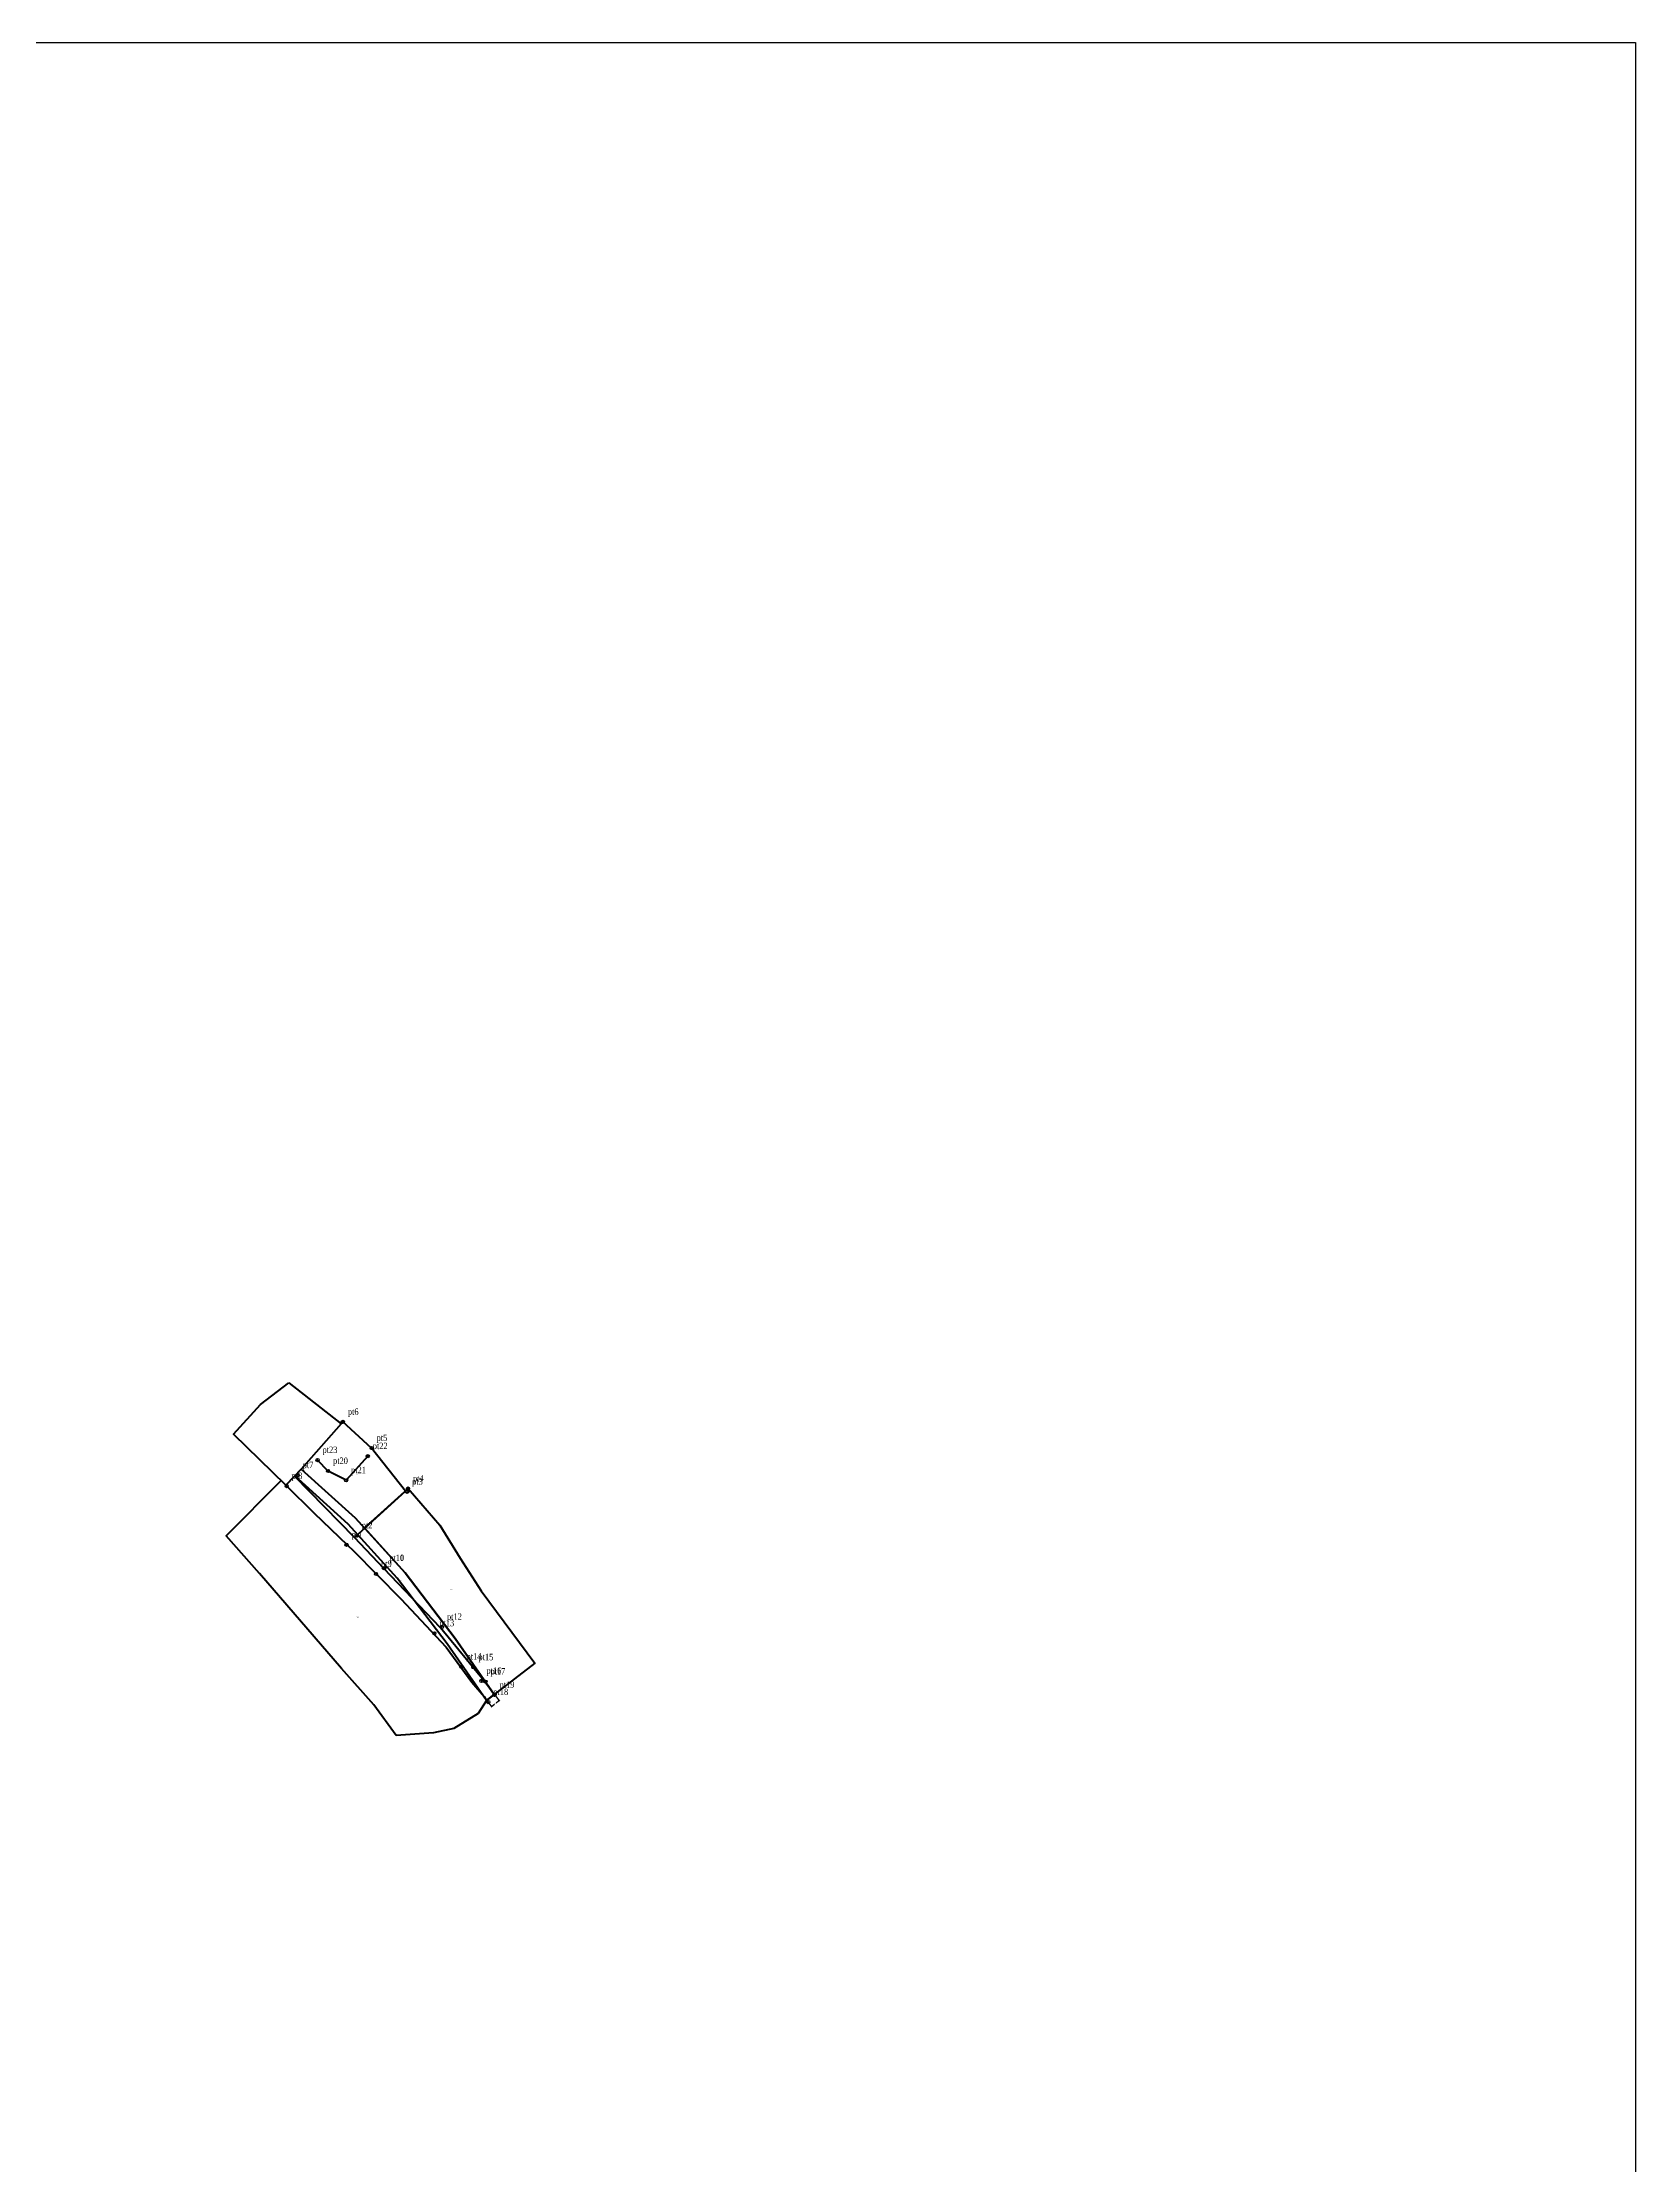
# Model space of a CAD drawing. Header units: inches. Extents: x 382653 to 383645, y 682869 to 684190.
# Drawn here: x 383149 to 383645, y 683530 to 684190 of the extents above; entities that cross this region are included whole.
import ezdxf

# ---------------------------------------------------------------- set-up
doc = ezdxf.new("R2010")
doc.units = ezdxf.units.IN
doc.header["$MEASUREMENT"] = 0
doc.header["$PDMODE"] = 32
doc.header["$PDSIZE"] = 1
doc.layers.add('0_pct_denumiri', color=7, linetype='Continuous')
doc.layers.add('0_pct_simboluri', color=7, linetype='Continuous')
for name, color, linetype, true_color in [('CADASTRAL_PARCELS', 7, 'Continuous', 0xf157a9), ('IMOBILE_ACTIVE', 7, 'Continuous', 0xf7649c), ('LABEL', 7, 'Continuous', 0xf7649c)]:
    doc.layers.add(name, color=color, linetype=linetype, true_color=true_color)
doc.styles.add('TIMES_NEW_ROMAN', font='times.ttf')
doc.dimstyles.get("Standard").update_dxf_attribs({"dimtxt": 0.18, "dimasz": 0.18, "dimexe": 0.18, "dimexo": 0.0625, "dimgap": 0.09, "dimtad": 0, "dimtih": 1, "dimtoh": 1, "dimdec": 4, "dimzin": 0, "dimdsep": 46, "dimtxsty": 'Standard', "dimcen": 0.09, "dimadec": 0, "dimazin": 0, "dimtfac": 1, "dimtdec": 4, "dimtofl": 0, "dimtmove": 0, "dimatfit": 3, "dimfxl": 0, "dimtolj": 1, "dimtzin": 0, "dimarcsym": 0})
picture_1 = doc.add_image_def('image1.ecw', size_in_pixel=(23609, 17798))

# ---------------------------------------------------------------- blocks, each defined once
blk = doc.blocks.new('Punct')
blk.add_point((0, 0))
at = {"flags": 1}
for tag, p in [('DENPCT', (1.4, 0)), ('COTA', (1.4, -2.5)), ('COD', (1.4, -5))]:
    blk.add_attdef(tag, p, '', height=1.5, dxfattribs=at)
blk = doc.blocks.new('*D248')
at = {"color": 0, "lineweight": -2, "transparency": 16777216}
for p, q in [((383289.88, 683676.08), (383291.45, 683674.06)), ((383287.51, 683674.24), (383289.08, 683672.22)), ((383289.11, 683672.47), (383289.92, 683673.1)), ((383291.2, 683674.09), (383290.39, 683673.46))]:
    blk.add_line(p, q, dxfattribs=at)
at = {"color": 0, "transparency": 16777216}
for points in [[(383289.09, 683672.49), (383289.13, 683672.45), (383288.97, 683672.36)], [(383291.18, 683674.11), (383291.22, 683674.07), (383291.34, 683674.2)]]:
    blk.add_solid(points, dxfattribs=at)
at = {"layer": 'Defpoints', "color": 0, "transparency": 16777216}
for p in [(383289.84, 683676.13), (383287.47, 683674.29), (383291.34, 683674.2)]:
    blk.add_point(p, dxfattribs=at)
at = {"color": 0, "transparency": 16777216, "insert": (383290.15, 683673.28), "char_height": 0.18, "attachment_point": 5}
blk.add_mtext('\\A1;3.0004', dxfattribs=at)

msp = doc.modelspace()

# ---------------------------------------------------------------- linework, layer by layer
at = {"color": 3, "lineweight": 70, "elevation": 160.18}
msp.add_lwpolyline([(383242.71632, 683760.93434), (383242.23428, 683760.38792), (383229.78, 683746.27), (383227.61678, 683744.01184), (383246.31951, 683724.96954), (383246.31951, 683724.96954), (383262.17833, 683739.41588), (383251.67, 683752.812), (383242.71632, 683760.93434)], dxfattribs=at)
at = {"color": 164, "lineweight": 120, "elevation": 159.55}
msp.add_lwpolyline([(383250.463, 683750.273), (383243.714, 683742.775), (383238.106, 683745.663), (383234.841, 683749.061)], dxfattribs=at)
at = {"color": 4, "lineweight": 70, "elevation": 159.48}
msp.add_lwpolyline([(383287.47, 683674.29), (383289.84, 683676.13), (383286.88844, 683680.01531), (383273.13766, 683696.91156), (383255.46839, 683715.30196), (383246.31951, 683724.96954), (383227.61678, 683744.01184), (383224.9792, 683741.2585), (383233.812, 683732.592), (383244.068, 683722.713), (383245.984, 683720.791), (383260.776, 683705.876), (383274.827, 683690.901), (383282.896, 683679.931), (383286.648, 683675.464), (383287.47, 683674.29)], dxfattribs=at)
at = {"layer": 'CADASTRAL_PARCELS', "color": 6, "lineweight": 80}
msp.add_lwpolyline([(383225.8682, 683773.0866), (383242.2343, 683760.3879), (383229.78, 683746.27), (383224.9792, 683741.2585), (383208.698, 683757.0811), (383217.1354, 683766.3978)], close=True, dxfattribs=at)
at = {"layer": 'CADASTRAL_PARCELS', "color": 164, "lineweight": 53}
msp.add_lwpolyline([(383259.316, 683663.355), (383252.394, 683672.93), (383242.315, 683684.256), (383216.784, 683713.782), (383206.404, 683725.44), (383223.535, 683742.662), (383224.979, 683741.258), (383233.812, 683732.592), (383244.068, 683722.713), (383245.984, 683720.791), (383260.776, 683705.876), (383274.827, 683690.901), (383282.896, 683679.931), (383286.648, 683675.464), (383287.47, 683674.29), (383284.832, 683670.226), (383277.22, 683665.509), (383270.876, 683664.213)], close=True, dxfattribs=at)
at = {"layer": 'IMOBILE_ACTIVE', "lineweight": 40}
for points in [[(383227.73, 683744.13), (383229.78, 683746.27), (383246.53, 683731.11), (383262.08, 683713.98), (383277.7, 683693.5), (383289.84, 683676.13), (383287.47, 683674.29), (383275.13, 683691.92), (383259.58, 683712.31), (383244.32, 683729.09)], [(383249.41, 683727.93), (383263.05, 683740.2), (383272.85, 683728.85), (383279.21, 683718.57), (383285.81, 683708.43), (383302.47, 683685.92), (383289.84, 683676.13), (383277.7, 683693.5), (383262.08, 683713.98)]]:
    msp.add_lwpolyline(points, close=True, dxfattribs=at)

# ---------------------------------------------------------------- block references
at = {"layer": '0_pct_simboluri'}
for p in [(383242.72, 683760.931, 160.08), (383234.841, 683749.061, 159.46), (383250.463, 683750.273, 159.55), (383251.67, 683752.812, 160.06), (383225.212, 683740.975, 160.17), (383228.658, 683744.349, 160.12), (383238.106, 683745.663, 159.61), (383243.714, 683742.775, 159.79), (383262.699, 683739.202, 160.18), (383262.989, 683740.199, 160.1), (383243.859, 683722.712, 159.98), (383247.053, 683725.62, 160.11), (383255.578, 683715.416, 160.03), (383255.597, 683715.452, 159.97), (383253.04, 683713.602, 159.93), (383271.186, 683695.171, 160.2), (383273.57, 683697.157, 160.25), (383279.664, 683684.778, 159.76), (383283.356, 683684.591, 159.73), (383285.843, 683680.352, 159.69), (383287.08, 683680.135, 159.53), (383289.916, 683675.981, 159.52), (383287.984, 683673.749, 159.48)]:
    msp.add_blockref('Punct', p, dxfattribs=at)

# ---------------------------------------------------------------- texts
at = {"layer": '0_pct_denumiri', "style": 'TIMES_NEW_ROMAN', "width": 0.85}
for s, p in [('pt6', (383244.28836, 683763.131, 160.08)), ('pt5', (383253.23836, 683755.012, 160.06)), ('pt7', (383230.22636, 683746.549, 160.12)), ('pt23', (383236.40936, 683751.261, 159.46)), ('pt20', (383239.67436, 683747.863, 159.61)), ('pt22', (383252.03136, 683752.473, 159.55)), ('pt8', (383226.78036, 683743.175, 160.17)), ('pt21', (383245.28236, 683744.975, 159.79)), ('pt3', (383264.26736, 683741.402, 160.18)), ('pt4', (383264.55736, 683742.399, 160.1)), ('pt2', (383248.62136, 683727.82, 160.11)), ('pt1', (383245.42736, 683724.912, 159.98)), ('pt9', (383254.60836, 683715.802, 159.93)), ('pt11', (383257.14636, 683717.616, 160.03)), ('pt10', (383257.16536, 683717.652, 159.97)), ('pt13', (383272.75436, 683697.371, 160.2)), ('pt12', (383275.13836, 683699.357, 160.25)), ('pt14', (383281.23236, 683686.978, 159.76)), ('pt15', (383284.92436, 683686.791, 159.73)), ('pt16', (383287.41136, 683682.552, 159.69)), ('pt17', (383288.64836, 683682.335, 159.53)), ('pt18', (383289.55236, 683675.949, 159.48)), ('pt19', (383291.48436, 683678.181, 159.52))]:
    msp.add_text(s, height=2, dxfattribs=at).set_placement(p)
at = {"layer": 'LABEL'}
for s, p in [('50063', (383246.44409, 683744.50783)), ('50476', (383260.3969, 683711.54493)), ('53066', (383276.01078, 683708.77211)), ('60115', (383246.98712, 683700.09214)), ('60698', (383246.98712, 683700.09214))]:
    msp.add_text(s, height=0.2, dxfattribs=at).set_placement(p)

# ---------------------------------------------------------------- dimensions: what is measured, and where the dimension line sits
dim = msp.add_aligned_dim(p1=(383287.47, 683674.29), p2=(383289.84, 683676.13), distance=-2.44424, dimstyle='Standard')
dim.commit()
dim.dimension.update_dxf_attribs({"geometry": '*D248', "text_midpoint": (383290.15393, 683673.27932)})

# ---------------------------------------------------------------- pictures from other files: only their frames are drawn
image = msp.add_image(picture_1, insert=(379388.5524, 676777.1612), size_in_units=(11804.5, 8899))
image.set_boundary_path([(6529.27342, 2971.561294), (8512.4276, 5613.810652)])

doc.saveas('drawing.dxf')
